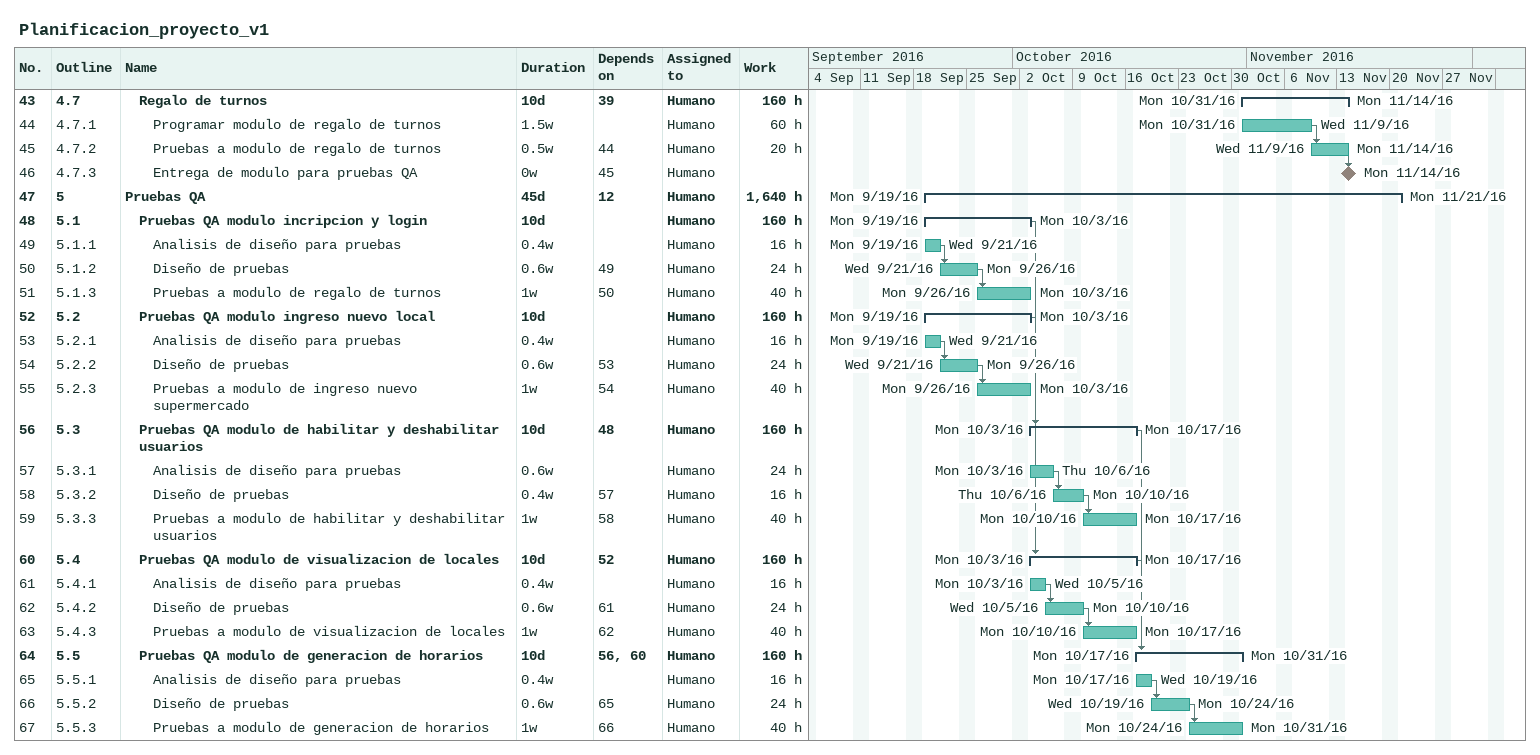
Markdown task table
Planificacion_proyecto_v1

| ID | WBS | Task | Duration | Start | Finish | Predecessors | Resources | Work (h) |
|---|---|---|---|---|---|---|---|---|
| 43 | 4.7 | **Regalo de turnos** | 10d | 2016-10-31 | 2016-11-14 | 39 | Humano | 160 |
| 44 | 4.7.1 | Programar modulo de regalo de turnos | 1.5w | 2016-10-31 | 2016-11-09 |  | Humano | 60 |
| 45 | 4.7.2 | Pruebas a modulo de regalo de turnos | 0.5w | 2016-11-09 | 2016-11-14 | 44 | Humano | 20 |
| 46 | 4.7.3 | Entrega de modulo para pruebas QA | 0w | 2016-11-14 | 2016-11-14 | 45 | Humano |  |
| 47 | 5 | **Pruebas QA** | 45d | 2016-09-19 | 2016-11-21 | 12 | Humano | 1640 |
| 48 | 5.1 | **Pruebas QA modulo incripcion y login** | 10d | 2016-09-19 | 2016-10-03 |  | Humano | 160 |
| 49 | 5.1.1 | Analisis de diseño para pruebas | 0.4w | 2016-09-19 | 2016-09-21 |  | Humano | 16 |
| 50 | 5.1.2 | Diseño de pruebas | 0.6w | 2016-09-21 | 2016-09-26 | 49 | Humano | 24 |
| 51 | 5.1.3 | Pruebas a modulo de regalo de turnos | 1w | 2016-09-26 | 2016-10-03 | 50 | Humano | 40 |
| 52 | 5.2 | **Pruebas QA modulo ingreso nuevo local** | 10d | 2016-09-19 | 2016-10-03 |  | Humano | 160 |
| 53 | 5.2.1 | Analisis de diseño para pruebas | 0.4w | 2016-09-19 | 2016-09-21 |  | Humano | 16 |
| 54 | 5.2.2 | Diseño de pruebas | 0.6w | 2016-09-21 | 2016-09-26 | 53 | Humano | 24 |
| 55 | 5.2.3 | Pruebas a modulo de ingreso nuevo supermercado | 1w | 2016-09-26 | 2016-10-03 | 54 | Humano | 40 |
| 56 | 5.3 | **Pruebas QA modulo de habilitar y deshabilitar usuarios** | 10d | 2016-10-03 | 2016-10-17 | 48 | Humano | 160 |
| 57 | 5.3.1 | Analisis de diseño para pruebas | 0.6w | 2016-10-03 | 2016-10-06 |  | Humano | 24 |
| 58 | 5.3.2 | Diseño de pruebas | 0.4w | 2016-10-06 | 2016-10-10 | 57 | Humano | 16 |
| 59 | 5.3.3 | Pruebas a modulo de habilitar y deshabilitar usuarios | 1w | 2016-10-10 | 2016-10-17 | 58 | Humano | 40 |
| 60 | 5.4 | **Pruebas QA modulo de visualizacion de locales** | 10d | 2016-10-03 | 2016-10-17 | 52 | Humano | 160 |
| 61 | 5.4.1 | Analisis de diseño para pruebas | 0.4w | 2016-10-03 | 2016-10-05 |  | Humano | 16 |
| 62 | 5.4.2 | Diseño de pruebas | 0.6w | 2016-10-05 | 2016-10-10 | 61 | Humano | 24 |
| 63 | 5.4.3 | Pruebas a modulo de visualizacion de locales | 1w | 2016-10-10 | 2016-10-17 | 62 | Humano | 40 |
| 64 | 5.5 | **Pruebas QA modulo de generacion de horarios** | 10d | 2016-10-17 | 2016-10-31 | 56, 60 | Humano | 160 |
| 65 | 5.5.1 | Analisis de diseño para pruebas | 0.4w | 2016-10-17 | 2016-10-19 |  | Humano | 16 |
| 66 | 5.5.2 | Diseño de pruebas | 0.6w | 2016-10-19 | 2016-10-24 | 65 | Humano | 24 |
| 67 | 5.5.3 | Pruebas a modulo de generacion de horarios | 1w | 2016-10-24 | 2016-10-31 | 66 | Humano | 40 |
